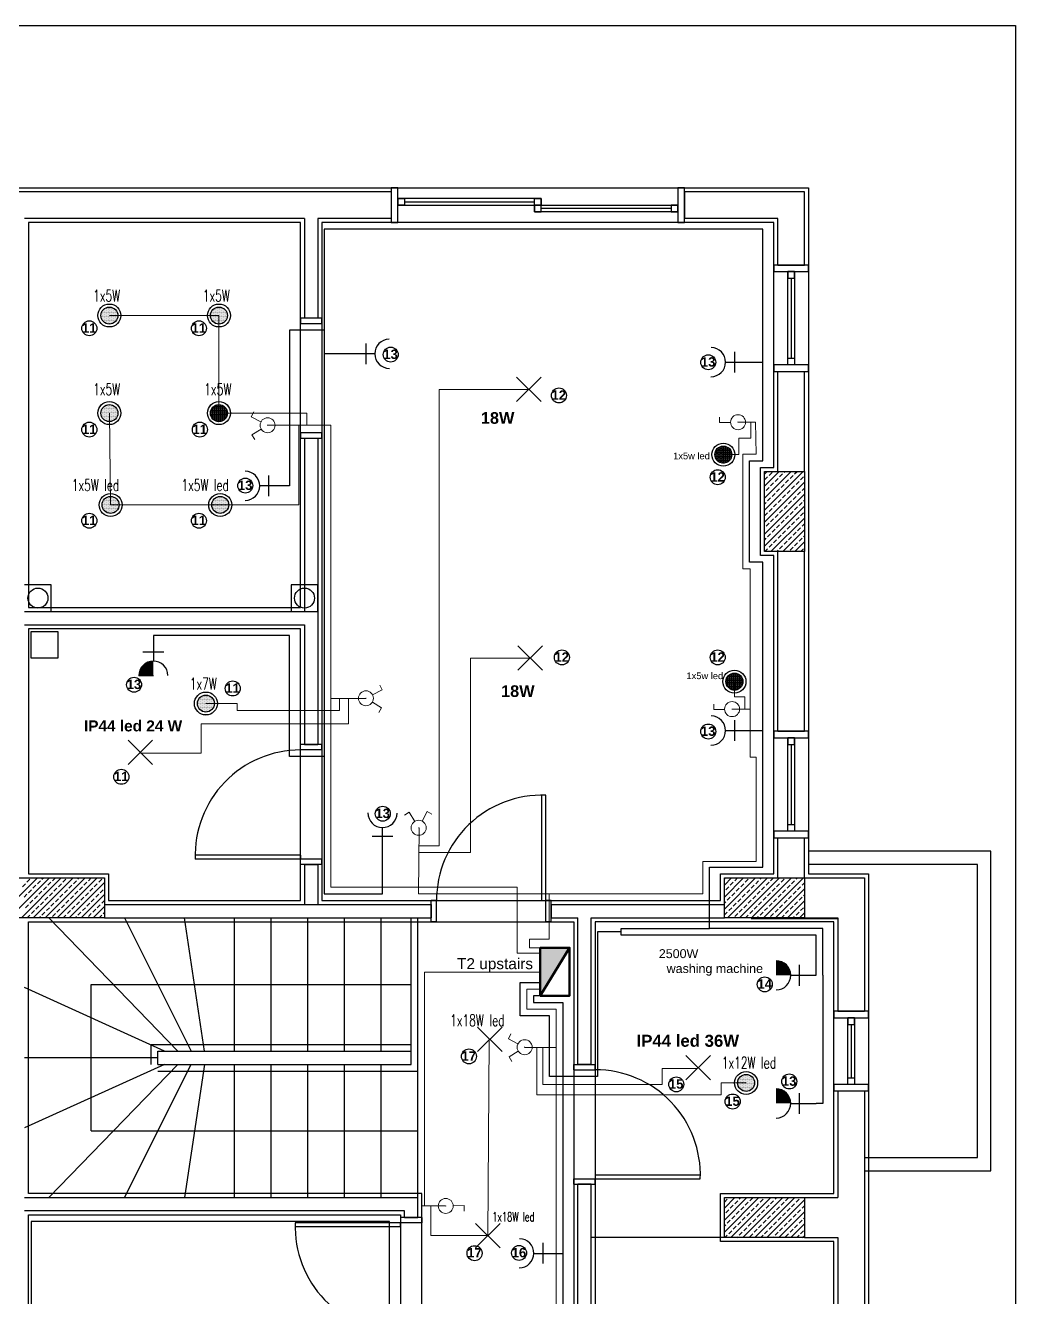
# Model space of a CAD drawing. Header units: millimetres. Extents: x 8112 to 17957, y 1641 to 8364.
# Drawn here: x 10613 to 11355, y 3686 to 4641 of the extents above; entities that cross this region are included whole.
import ezdxf

# ---------------------------------------------------------------- set-up
doc = ezdxf.new("R2010")
doc.units = ezdxf.units.MM
for name, color, linetype in [('AK-E-ARMATUR', 151, 'Continuous'), ('Bölme', 7, 'Continuous'), ('EL1', 2, 'Continuous'), ('MİMARİ', 251, 'Continuous')]:
    doc.layers.add(name, color=color, linetype=linetype)
for name, color, linetype, lineweight in [('besleme', 40, 'Continuous', 50), ('priz', 4, 'Continuous', 25), ('ışık', 90, 'Continuous', 20)]:
    doc.layers.add(name, color=color, linetype=linetype, lineweight=lineweight)
doc.styles.add('okbas2', font='simplxtw.shx')
doc.styles.get("Standard").update_dxf_attribs({"font": 'arial.ttf'})

# ---------------------------------------------------------------- blocks, each defined once
blk = doc.blocks.new('P6020')
at = {"layer": 'MİMARİ'}
for p, q in [((0, 0), (0, 20)), ((60, 0), (60, 20))]:
    blk.add_line(p, q, dxfattribs=at)
at = {"layer": 'MİMARİ', "ltscale": 0.1}
blk.add_line((50, 10), (10, 10), dxfattribs=at)
for points in [[(0, 23), (5, 23), (5, -3), (0, -3)], [(55, 23), (60, 23), (60, -3), (55, -3)], [(10, 7.5), (10, 12.5), (5, 12.5), (5, 7.5)], [(50, 7.5), (50, 12.5), (55, 12.5), (55, 7.5)]]:
    blk.add_lwpolyline(points, close=True, dxfattribs=at)
blk.add_lwpolyline([(5, 7.5), (55, 7.5), (55, 12.5), (5, 12.5)], dxfattribs=at)
blk = doc.blocks.new('15W_DWNL_ISLAK HACİM ARM_SA')
h = blk.add_hatch()
h.set_pattern_fill('DOTS', scale=5)
h.set_pattern_definition([(0, (-1075947.989, -4485209.665), (3.96875, 7.9375), [0, -7.9375])])
h.paths.add_polyline_path([(85, 0, 1), (-85, 0, 1)])
blk.add_circle((0, 0), 115)
at = {"color": 7}
blk.add_circle((0, 0), 85, dxfattribs=at)

msp = doc.modelspace()

# ---------------------------------------------------------------- hatches: boundary and pattern name
at = {"layer": 'besleme'}
msp.add_hatch(color=256, dxfattribs=at).paths.add_polyline_path([(11020.82, 3948.35), (10998.82, 3948.35), (10998.82, 3912.35)])
at = {"layer": 'priz'}
h = msp.add_hatch(color=256, dxfattribs=at)
h.dxf.hatch_style = 1
h.paths.add_polyline_path([(10708.6, 4163.53), (10708.6, 4152.57), (10697.64, 4152.57, -0.414214)])
h = msp.add_hatch(color=256, dxfattribs=at)
h.dxf.hatch_style = 1
h.paths.add_polyline_path([(11186.71, 3927.65), (11175.75, 3927.65), (11175.75, 3938.6, -0.414214)])
h = msp.add_hatch(color=256, dxfattribs=at)
h.dxf.hatch_style = 1
h.paths.add_polyline_path([(11186.71, 3831.49), (11175.75, 3831.49), (11175.75, 3842.44, -0.414214)])

# ---------------------------------------------------------------- linework, layer by layer
for p, q in [((9785.09, 4640.64), (11187.26, 4640.64)), ((11187.26, 4640.64), (11355.42, 4640.64)), ((11355.42, 4640.64), (11355.42, 2869.47))]:
    msp.add_line(p, q)
at = {"layer": 'AK-E-ARMATUR'}
for centre in [(10675.56, 4422.91), (10675.56, 4422.91), (10675.56, 4422.91), (10757.79, 4422.91), (10757.79, 4422.91), (10757.79, 4422.91), (10675.56, 4349.64), (10757.79, 4349.64), (11136.19, 4318.47), (10676.5, 4280.72), (10676.5, 4280.72), (10676.5, 4280.72), (10758.73, 4280.72), (10758.73, 4280.72), (10758.73, 4280.72), (11144.51, 4148.12), (10747.97, 4131.67), (10747.97, 4131.67), (10747.97, 4131.67), (11153.3, 3846.88), (11153.3, 3846.88), (11153.3, 3846.88)]:
    msp.add_circle(centre, 8.62, dxfattribs=at)
at = {"layer": 'AK-E-ARMATUR', "color": 7}
for centre in [(10675.56, 4422.91), (10675.56, 4422.91), (10675.56, 4422.91), (10757.79, 4422.91), (10757.79, 4422.91), (10757.79, 4422.91), (10676.5, 4280.72), (10676.5, 4280.72), (10676.5, 4280.72), (10758.73, 4280.72), (10758.73, 4280.72), (10758.73, 4280.72), (10747.97, 4131.67), (10747.97, 4131.67), (10747.97, 4131.67), (11153.3, 3846.88), (11153.3, 3846.88), (11153.3, 3846.88)]:
    msp.add_circle(centre, 6.38, dxfattribs=at)
at = {"layer": 'besleme'}
msp.add_line((11020.82, 3948.35), (10998.82, 3912.35), dxfattribs=at)
msp.add_lwpolyline([(10998.82, 3912.35), (10998.82, 3948.35), (11020.82, 3948.35), (11020.82, 3912.35)], close=True, dxfattribs=at)
at = {"layer": 'Bölme', "color": 11, "true_color": 0xf27172}
for centre in [(10660.53, 4413.3), (10742.76, 4413.3), (10886.63, 4393.57), (11124.91, 4387.82), (11012.86, 4362.92), (10660.53, 4337.27), (10743.45, 4337.27), (11131.97, 4301.51), (10777.54, 4295.22), (10660.53, 4268.89), (10742.76, 4268.89), (11015.06, 4166.29), (11131.97, 4166.29), (10694.11, 4145.78), (10768.11, 4142.96), (11124.91, 4110.64), (10684.56, 4076.64), (10880.69, 4048.97), (11167.29, 3920.87), (10945.36, 3866.81), (11100.89, 3845.81), (11185.67, 3847.98), (11143.18, 3832.91), (10949.56, 3719.09), (10982.94, 3719.24)]:
    msp.add_circle(centre, 5.63, dxfattribs=at)
at = {"layer": 'MİMARİ'}
for p, q in [((10596.99, 4518.82), (11199.99, 4518.82)), ((11199.99, 4518.82), (11199.99, 4003.82)), ((10886.99, 4515.82), (10596.99, 4515.82)), ((10886.99, 4515.82), (10886.99, 4495.82)), ((11196.99, 4515.82), (11106.99, 4515.82)), ((11106.99, 4515.82), (11106.99, 4495.82)), ((11196.99, 4460.82), (11196.99, 4515.82)), ((10821.99, 4495.82), (10611.99, 4495.82)), ((10818.99, 4492.82), (10614.99, 4492.82)), ((10614.99, 4492.82), (10614.99, 4203.82)), ((10818.99, 4203.82), (10818.99, 4492.82)), ((10821.99, 4495.82), (10821.99, 4420.82)), ((10831.99, 4495.82), (10831.99, 4420.82)), ((10886.99, 4495.82), (10831.99, 4495.82)), ((11173.99, 4492.82), (10834.99, 4492.82)), ((10834.99, 4492.82), (10834.99, 3983.82)), ((11176.99, 4495.82), (11106.99, 4495.82)), ((11173.99, 4308.82), (11173.99, 4492.82)), ((11176.99, 4460.82), (11176.99, 4495.82)), ((11176.99, 4460.82), (11196.99, 4460.82)), ((10831.99, 4420.82), (10821.99, 4420.82)), ((11176.99, 4305.82), (11176.99, 4380.82)), ((11176.99, 4380.82), (11196.99, 4380.82)), ((11196.99, 4305.82), (11196.99, 4380.82)), ((10821.99, 4330.82), (10821.99, 4200.82)), ((10821.99, 4330.82), (10831.99, 4330.82)), ((10831.99, 4330.82), (10831.99, 4100.82)), ((11163.99, 4242.82), (11163.99, 4308.82)), ((11163.99, 4308.82), (11173.99, 4308.82)), ((11166.99, 4245.82), (11166.99, 4305.82)), ((11166.99, 4305.82), (11196.99, 4305.82)), ((11196.99, 4305.82), (11196.99, 4245.82)), ((11173.99, 4242.82), (11163.99, 4242.82)), ((11196.99, 4245.82), (11166.99, 4245.82)), ((11173.99, 4003.82), (11173.99, 4242.82)), ((11176.99, 4110.82), (11176.99, 4245.82)), ((11196.99, 4110.82), (11196.99, 4245.82)), ((10631.99, 4220.82), (10611.99, 4220.82)), ((10631.99, 4200.82), (10631.99, 4220.82)), ((10831.99, 4220.82), (10811.99, 4220.82)), ((10811.99, 4220.82), (10811.99, 4200.82)), ((10831.99, 4200.82), (10831.99, 4220.82)), ((10614.99, 4203.82), (10818.99, 4203.82)), ((10611.99, 4200.82), (10821.99, 4200.82)), ((10611.99, 4200.82), (10631.99, 4200.82)), ((10811.99, 4200.82), (10831.99, 4200.82)), ((10611.99, 4190.82), (10821.99, 4190.82)), ((10818.99, 4187.82), (10614.99, 4187.82)), ((10614.99, 4187.82), (10614.99, 4003.82)), ((10616.99, 4165.82), (10616.99, 4185.82)), ((10616.99, 4185.82), (10636.99, 4185.82)), ((10636.99, 4185.82), (10636.99, 4165.82)), ((10792.01, 4187.82), (10738.86, 4187.82)), ((10818.99, 3983.82), (10818.99, 4187.82)), ((10821.99, 4190.82), (10821.99, 4100.82)), ((10636.99, 4165.82), (10616.99, 4165.82)), ((11176.99, 4110.82), (11196.99, 4110.82)), ((10834.99, 4100.82), (10818.99, 4100.82)), ((10818.99, 4096.82), (10818.99, 4100.82)), ((10834.99, 4096.82), (10818.99, 4096.82)), ((10821.99, 4100.82), (10831.99, 4100.82)), ((10834.99, 4096.82), (10834.99, 4100.82)), ((10999.99, 3983.82), (10999.99, 4062.82)), ((11002.99, 3983.82), (11002.99, 4062.76)), ((11176.99, 4000.82), (11176.99, 4030.82)), ((11176.99, 4030.82), (11196.99, 4030.82)), ((11196.99, 4000.82), (11196.99, 4030.82)), ((11336.99, 4020.82), (11199.99, 4020.82)), ((11336.99, 3780.82), (11336.99, 4020.82)), ((10818.99, 4017.82), (10739.99, 4017.82)), ((10818.99, 4014.82), (10740.05, 4014.82)), ((10818.99, 4017.82), (10818.99, 4014.82)), ((10834.99, 4014.82), (10818.99, 4014.82)), ((10818.99, 4010.82), (10818.99, 4014.82)), ((10834.99, 4010.82), (10818.99, 4010.82)), ((10821.99, 4010.82), (10821.99, 3980.82)), ((10821.99, 4010.82), (10831.99, 4010.82)), ((10831.99, 4010.82), (10831.99, 3980.82)), ((10834.99, 4010.82), (10834.99, 4014.82)), ((11326.99, 4010.82), (11199.99, 4010.82)), ((11326.99, 3790.82), (11326.99, 4010.82)), ((10614.99, 4003.82), (10674.99, 4003.82)), ((10674.99, 4003.82), (10674.99, 3983.82)), ((11133.99, 3983.82), (11133.99, 4003.82)), ((11133.99, 4003.82), (11173.99, 4003.82)), ((11199.99, 4003.82), (11244.99, 4003.82)), ((11244.99, 4003.82), (11244.99, 3617.82)), ((10521.99, 4000.82), (10671.99, 4000.82)), ((10671.99, 4000.82), (10671.99, 3970.82)), ((11136.99, 3970.82), (11136.99, 4000.82)), ((11136.99, 4000.82), (11196.99, 4000.82)), ((11196.99, 4000.82), (11196.99, 3970.82)), ((11196.99, 4000.82), (11241.99, 4000.82)), ((11241.99, 4000.82), (11241.99, 3900.82)), ((10674.99, 3983.82), (10818.99, 3983.82)), ((10834.99, 3983.82), (11133.99, 3983.82)), ((10916.99, 3967.82), (10916.99, 3983.82)), ((10920.99, 3983.82), (10916.99, 3983.82)), ((10920.99, 3967.82), (10920.99, 3983.82)), ((10999.99, 3983.82), (11002.99, 3983.82)), ((11002.99, 3967.82), (11002.99, 3983.82)), ((11006.99, 3983.82), (11002.99, 3983.82)), ((11006.99, 3967.82), (11006.99, 3983.82)), ((10671.99, 3980.82), (10916.99, 3980.82)), ((10916.99, 3980.82), (10916.99, 3970.82)), ((11006.99, 3980.82), (11136.99, 3980.82)), ((11006.99, 3980.82), (11006.99, 3970.82)), ((10671.99, 3970.82), (10521.99, 3970.82)), ((10614.99, 3763.82), (10614.99, 3967.82)), ((10614.99, 3967.82), (11023.99, 3967.82)), ((10726.99, 3870.82), (10630.15, 3970.82)), ((10671.99, 3970.82), (10916.99, 3970.82)), ((10686.99, 3970.82), (10736.99, 3870.82)), ((10746.99, 3870.82), (10731.99, 3970.82)), ((10769.49, 3870.82), (10769.49, 3970.82)), ((10796.99, 3870.82), (10796.99, 3970.82)), ((10824.49, 3870.82), (10824.49, 3970.82)), ((10851.99, 3870.82), (10851.99, 3970.82)), ((10879.49, 3870.82), (10879.49, 3970.82)), ((10901.99, 3860.82), (10901.99, 3970.82)), ((10906.99, 3855.82), (10906.99, 3970.82)), ((10920.99, 3967.82), (10916.99, 3967.82)), ((11006.99, 3967.82), (11002.99, 3967.82)), ((11006.99, 3970.82), (11026.99, 3970.82)), ((11023.99, 3967.82), (11023.99, 3643.82)), ((11026.99, 3860.82), (11026.99, 3970.82)), ((11036.99, 3860.82), (11036.99, 3970.82)), ((11036.99, 3970.82), (11136.99, 3970.82)), ((11218.99, 3967.82), (11039.99, 3967.82)), ((11039.99, 3967.82), (11039.99, 3643.82)), ((11196.99, 3970.82), (11136.99, 3970.82)), ((11156.99, 3970.21), (11221.99, 3970.21)), ((11196.99, 3970.82), (11221.99, 3970.82)), ((11218.99, 3763.82), (11218.99, 3967.82)), ((11221.99, 3970.82), (11221.99, 3900.82)), ((11221.99, 3970.21), (11221.99, 3905.21)), ((10716.99, 3870.82), (10611.99, 3918.54)), ((10661.99, 3920.82), (10901.99, 3920.82)), ((10661.99, 3810.82), (10661.99, 3920.82)), ((10706.99, 3875.82), (10901.99, 3875.82)), ((10706.99, 3860.82), (10706.99, 3875.82)), ((10711.99, 3870.82), (10901.99, 3870.82)), ((10711.99, 3860.82), (10711.99, 3870.82)), ((10711.99, 3865.82), (10611.99, 3865.82)), ((10716.99, 3860.82), (10611.99, 3813.09)), ((10726.99, 3860.82), (10630.15, 3760.82)), ((10686.99, 3760.82), (10736.99, 3860.82)), ((10711.99, 3860.82), (10901.99, 3860.82)), ((10746.99, 3860.82), (10731.99, 3760.82)), ((10769.49, 3760.82), (10769.49, 3860.82)), ((10796.99, 3760.82), (10796.99, 3860.82)), ((10824.49, 3760.82), (10824.49, 3860.82)), ((10851.99, 3760.82), (10851.99, 3860.82)), ((10879.49, 3760.82), (10879.49, 3860.82)), ((11023.99, 3860.82), (11039.99, 3860.82)), ((11023.99, 3856.82), (11023.99, 3860.82)), ((11036.99, 3860.82), (11026.99, 3860.82)), ((11039.99, 3856.82), (11039.99, 3860.82)), ((10711.99, 3855.82), (10906.99, 3855.82)), ((10906.99, 3760.82), (10906.99, 3855.82)), ((11023.99, 3856.82), (11039.99, 3856.82)), ((11221.99, 3840.82), (11221.99, 3760.82)), ((11241.99, 3840.82), (11241.99, 3620.82)), ((10661.99, 3810.82), (10906.99, 3810.82)), ((11241.99, 3790.82), (11326.99, 3790.82)), ((11023.99, 3774.82), (11039.99, 3774.82)), ((11023.99, 3770.82), (11023.99, 3774.82)), ((11039.99, 3777.82), (11039.99, 3774.82)), ((11039.99, 3777.82), (11118.99, 3777.82)), ((11039.99, 3770.82), (11039.99, 3774.82)), ((11039.99, 3774.82), (11118.93, 3774.82)), ((11241.99, 3780.82), (11336.99, 3780.82)), ((10909.99, 3763.82), (10614.99, 3763.82)), ((10909.99, 3643.82), (10909.99, 3763.82)), ((11023.99, 3770.82), (11039.99, 3770.82)), ((11036.99, 3770.82), (11026.99, 3770.82)), ((11026.99, 3640.82), (11026.99, 3770.82)), ((11036.99, 3640.82), (11036.99, 3770.82)), ((11133.99, 3727.82), (11133.99, 3763.82)), ((11133.99, 3763.82), (11218.99, 3763.82)), ((10611.99, 3760.82), (10906.99, 3760.82)), ((10906.99, 3745.82), (10906.99, 3760.82)), ((11136.99, 3730.82), (11136.99, 3760.82)), ((11136.99, 3760.82), (11196.99, 3760.82)), ((11196.99, 3760.82), (11196.99, 3730.82)), ((11196.99, 3760.82), (11221.99, 3760.82)), ((10896.99, 3750.82), (10611.99, 3750.82)), ((10614.99, 3747.82), (10893.99, 3747.82)), ((10614.99, 3328.82), (10614.99, 3747.82)), ((10893.99, 3747.82), (10893.99, 3328.82)), ((10909.99, 3745.82), (10893.99, 3745.82)), ((10893.99, 3745.82), (10893.99, 3741.82)), ((10896.99, 3745.82), (10896.99, 3750.82)), ((10896.99, 3745.82), (10906.99, 3745.82)), ((10909.99, 3745.82), (10909.99, 3741.82)), ((10893.99, 3738.82), (10814.99, 3738.82)), ((10893.99, 3741.82), (10815.05, 3741.82)), ((10893.99, 3738.82), (10893.99, 3741.82)), ((10909.99, 3741.82), (10893.99, 3741.82)), ((11136.99, 3730.82), (11036.99, 3730.82)), ((11218.99, 3727.82), (11133.99, 3727.82)), ((11196.99, 3730.82), (11136.99, 3730.82)), ((11196.99, 3730.82), (11221.99, 3730.82)), ((11218.99, 3643.82), (11218.99, 3727.82)), ((11221.99, 3730.82), (11221.99, 3640.82))]:
    msp.add_line(p, q, dxfattribs=at)
at = {"layer": 'MİMARİ', "ltscale": 0.1}
for p, q in [((10891.99, 4518.82), (10886.99, 4518.82)), ((10886.99, 4518.82), (10886.99, 4492.82)), ((10891.99, 4492.82), (10891.99, 4518.82)), ((11106.99, 4518.82), (11101.99, 4518.82)), ((11101.99, 4518.82), (11101.99, 4492.82)), ((11106.99, 4492.82), (11106.99, 4518.82)), ((10891.99, 4510.82), (10891.99, 4505.82)), ((10999.49, 4510.82), (10891.99, 4510.82)), ((10891.99, 4505.82), (10891.99, 4510.82)), ((10891.99, 4510.82), (10896.99, 4510.82)), ((10896.99, 4510.82), (10896.99, 4505.82)), ((10896.99, 4508.32), (10994.49, 4508.32)), ((10994.49, 4505.82), (10994.49, 4510.82)), ((10994.49, 4510.82), (10999.49, 4510.82)), ((10999.49, 4505.82), (10999.49, 4510.82)), ((10999.49, 4510.82), (10999.49, 4505.82)), ((10891.99, 4505.82), (10999.49, 4505.82)), ((10896.99, 4505.82), (10891.99, 4505.82)), ((10999.49, 4505.82), (10994.49, 4505.82)), ((10994.49, 4500.82), (10994.49, 4505.82)), ((10994.49, 4505.82), (11101.99, 4505.82)), ((10994.49, 4505.82), (10994.49, 4500.82)), ((10999.49, 4505.82), (10994.49, 4505.82)), ((11101.99, 4500.82), (10994.49, 4500.82)), ((10994.49, 4500.82), (10999.49, 4500.82)), ((10999.49, 4500.82), (10999.49, 4505.82)), ((11096.99, 4503.32), (10999.49, 4503.32)), ((11096.99, 4505.82), (11096.99, 4500.82)), ((11101.99, 4505.82), (11096.99, 4505.82)), ((11096.99, 4500.82), (11101.99, 4500.82)), ((11101.99, 4505.82), (11101.99, 4500.82)), ((11101.99, 4500.82), (11101.99, 4505.82)), ((10886.99, 4492.82), (10891.99, 4492.82)), ((11101.99, 4492.82), (11106.99, 4492.82)), ((11199.99, 4460.82), (11173.99, 4460.82)), ((11173.99, 4460.82), (11173.99, 4455.82)), ((11199.99, 4455.82), (11199.99, 4460.82)), ((11173.99, 4455.82), (11199.99, 4455.82)), ((11184.49, 4385.82), (11184.49, 4455.82)), ((11184.49, 4455.82), (11189.49, 4455.82)), ((11189.49, 4455.82), (11184.49, 4455.82)), ((11184.49, 4455.82), (11184.49, 4450.82)), ((11184.49, 4450.82), (11189.49, 4450.82)), ((11186.99, 4450.82), (11186.99, 4390.82)), ((11189.49, 4455.82), (11189.49, 4385.82)), ((11189.49, 4450.82), (11189.49, 4455.82)), ((11199.99, 4385.82), (11173.99, 4385.82)), ((11173.99, 4385.82), (11173.99, 4380.82)), ((11184.49, 4390.82), (11189.49, 4390.82)), ((11184.49, 4385.82), (11184.49, 4390.82)), ((11189.49, 4385.82), (11184.49, 4385.82)), ((11189.49, 4390.82), (11189.49, 4385.82)), ((11199.99, 4380.82), (11199.99, 4385.82)), ((11173.99, 4380.82), (11199.99, 4380.82)), ((11199.99, 4110.82), (11173.99, 4110.82)), ((11173.99, 4110.82), (11173.99, 4105.82)), ((11199.99, 4105.82), (11199.99, 4110.82)), ((11173.99, 4105.82), (11199.99, 4105.82)), ((11184.49, 4035.82), (11184.49, 4105.82)), ((11184.49, 4105.82), (11189.49, 4105.82)), ((11189.49, 4105.82), (11184.49, 4105.82)), ((11184.49, 4105.82), (11184.49, 4100.82)), ((11184.49, 4100.82), (11189.49, 4100.82)), ((11186.99, 4100.82), (11186.99, 4040.82)), ((11189.49, 4105.82), (11189.49, 4035.82)), ((11189.49, 4100.82), (11189.49, 4105.82)), ((11184.49, 4040.82), (11189.49, 4040.82)), ((11184.49, 4035.82), (11184.49, 4040.82)), ((11189.49, 4040.82), (11189.49, 4035.82)), ((11199.99, 4035.82), (11173.99, 4035.82)), ((11173.99, 4035.82), (11173.99, 4030.82)), ((11173.99, 4030.82), (11199.99, 4030.82)), ((11189.49, 4035.82), (11184.49, 4035.82)), ((11199.99, 4030.82), (11199.99, 4035.82))]:
    msp.add_line(p, q, dxfattribs=at)
at = {"layer": 'MİMARİ', "lineweight": 30}
for p, q in [((10834.99, 4420.82), (10818.99, 4420.82)), ((10818.99, 4420.82), (10818.99, 4416.82)), ((10818.99, 4416.82), (10834.99, 4416.82)), ((10834.99, 4416.82), (10834.99, 4420.82)), ((10834.99, 4334.82), (10818.99, 4334.82)), ((10818.99, 4334.82), (10818.99, 4330.82)), ((10818.99, 4330.82), (10834.99, 4330.82)), ((10834.99, 4330.82), (10834.99, 4334.82))]:
    msp.add_line(p, q, dxfattribs=at)
at = {"layer": 'MİMARİ', "linetype": 'Continuous'}
for p, q in [((11166.99, 4303.77), (11169.03, 4305.82)), ((11166.99, 4294.79), (11178.01, 4305.82)), ((11166.99, 4285.81), (11186.99, 4305.82)), ((11166.99, 4276.83), (11195.97, 4305.82)), ((11166.99, 4267.85), (11196.99, 4297.85)), ((11167.18, 4299.47), (11169.43, 4301.72)), ((11170.55, 4302.84), (11172.79, 4305.09)), ((11171.67, 4294.98), (11173.92, 4297.23)), ((11175.04, 4298.35), (11177.28, 4300.6)), ((11178.41, 4301.72), (11180.65, 4303.96)), ((11181.77, 4305.09), (11182.5, 4305.82)), ((11182.9, 4297.23), (11185.14, 4299.47)), ((11186.26, 4300.6), (11188.51, 4302.84)), ((11189.63, 4303.96), (11191.48, 4305.82)), ((11190.75, 4296.11), (11193, 4298.35)), ((11194.12, 4299.47), (11196.37, 4301.72)), ((11166.99, 4290.3), (11167.18, 4290.49)), ((11166.99, 4258.87), (11196.99, 4288.87)), ((11168.3, 4291.62), (11170.55, 4293.86)), ((11172.79, 4287.13), (11175.04, 4289.37)), ((11176.16, 4290.49), (11178.41, 4292.74)), ((11179.53, 4293.86), (11181.77, 4296.11)), ((11180.65, 4286), (11182.9, 4288.25)), ((11184.02, 4289.37), (11186.26, 4291.62)), ((11187.39, 4292.74), (11189.63, 4294.98)), ((11191.88, 4288.25), (11194.12, 4290.49)), ((11195.25, 4291.62), (11196.99, 4293.36)), ((11166.99, 4281.32), (11168.3, 4282.64)), ((11166.99, 4249.89), (11196.99, 4279.89)), ((11169.43, 4283.76), (11171.67, 4286)), ((11170.55, 4275.9), (11172.79, 4278.15)), ((11173.92, 4279.27), (11176.16, 4281.51)), ((11177.28, 4282.64), (11179.53, 4284.88)), ((11181.77, 4278.15), (11184.02, 4280.39)), ((11185.14, 4281.51), (11187.39, 4283.76)), ((11188.51, 4284.88), (11190.75, 4287.13)), ((11189.63, 4277.02), (11191.88, 4279.27)), ((11193, 4280.39), (11195.25, 4282.64)), ((11196.37, 4283.76), (11196.99, 4284.38)), ((11167.18, 4272.53), (11169.43, 4274.78)), ((11171.67, 4268.04), (11173.92, 4270.29)), ((11171.89, 4245.82), (11196.99, 4270.91)), ((11175.04, 4271.41), (11177.28, 4273.66)), ((11178.41, 4274.78), (11180.65, 4277.02)), ((11179.53, 4266.92), (11181.77, 4269.17)), ((11182.9, 4270.29), (11185.14, 4272.53)), ((11186.26, 4273.66), (11188.51, 4275.9)), ((11190.75, 4269.17), (11193, 4271.41)), ((11194.12, 4272.53), (11196.37, 4274.78)), ((11166.99, 4263.36), (11167.18, 4263.55)), ((11168.3, 4264.68), (11170.55, 4266.92)), ((11169.43, 4256.82), (11171.67, 4259.06)), ((11172.79, 4260.19), (11175.04, 4262.43)), ((11176.16, 4263.55), (11178.41, 4265.8)), ((11180.65, 4259.06), (11182.9, 4261.31)), ((11180.87, 4245.82), (11196.99, 4261.93)), ((11184.02, 4262.43), (11186.26, 4264.68)), ((11187.39, 4265.8), (11189.63, 4268.04)), ((11188.51, 4257.94), (11190.75, 4260.19)), ((11191.88, 4261.31), (11194.12, 4263.55)), ((11195.25, 4264.68), (11196.99, 4266.42)), ((11166.99, 4254.38), (11168.3, 4255.7)), ((11170.55, 4248.96), (11172.79, 4251.21)), ((11173.92, 4252.33), (11176.16, 4254.57)), ((11177.28, 4255.7), (11179.53, 4257.94)), ((11178.41, 4247.84), (11180.65, 4250.08)), ((11181.77, 4251.21), (11184.02, 4253.45)), ((11185.14, 4254.57), (11187.39, 4256.82)), ((11189.63, 4250.08), (11191.88, 4252.33)), ((11189.86, 4245.82), (11196.99, 4252.95)), ((11193, 4253.45), (11195.25, 4255.7)), ((11196.37, 4256.82), (11196.99, 4257.44)), ((11167.4, 4245.82), (11169.43, 4247.84)), ((11176.38, 4245.82), (11177.28, 4246.72)), ((11186.26, 4246.72), (11188.51, 4248.96)), ((11194.35, 4245.82), (11196.37, 4247.84)), ((10591.57, 3970.82), (10621.57, 4000.82)), ((10600.55, 3970.82), (10630.55, 4000.82)), ((10609.53, 3970.82), (10639.53, 4000.82)), ((10610.41, 3994.15), (10612.65, 3996.39)), ((10613.77, 3997.51), (10616.02, 3999.76)), ((10614.9, 3989.66), (10617.14, 3991.9)), ((10618.26, 3993.02), (10620.51, 3995.27)), ((10618.51, 3970.82), (10648.51, 4000.82)), ((10621.63, 3996.39), (10623.88, 3998.64)), ((10625, 3999.76), (10626.06, 4000.82)), ((10626.12, 3991.9), (10628.37, 3994.15)), ((10627.49, 3970.82), (10657.49, 4000.82)), ((10629.49, 3995.27), (10631.73, 3997.51)), ((10632.86, 3998.64), (10635.04, 4000.82)), ((10633.98, 3990.78), (10636.22, 3993.02)), ((10636.47, 3970.82), (10666.47, 4000.82)), ((10637.35, 3994.15), (10639.59, 3996.39)), ((10640.71, 3997.51), (10642.96, 3999.76)), ((10641.84, 3989.66), (10644.08, 3991.9)), ((10645.2, 3993.02), (10647.45, 3995.27)), ((10645.45, 3970.82), (10671.99, 3997.36)), ((10648.57, 3996.39), (10650.82, 3998.64)), ((10651.94, 3999.76), (10653, 4000.82)), ((10653.06, 3991.9), (10655.31, 3994.15)), ((10656.43, 3995.27), (10658.67, 3997.51)), ((10659.8, 3998.64), (10661.98, 4000.82)), ((10660.92, 3990.78), (10663.16, 3993.02)), ((10664.29, 3994.15), (10666.53, 3996.39)), ((10667.66, 3997.51), (10669.9, 3999.76)), ((10668.78, 3989.66), (10671.02, 3991.9)), ((11136.99, 3995.38), (11142.42, 4000.82)), ((11136.99, 3986.4), (11151.4, 4000.82)), ((11136.99, 3977.42), (11160.38, 4000.82)), ((11136.99, 3999.87), (11137.93, 4000.82)), ((11138, 3991.9), (11140.24, 3994.15)), ((11139.36, 3970.82), (11169.36, 4000.82)), ((11141.36, 3995.27), (11143.61, 3997.51)), ((11144.73, 3998.64), (11146.91, 4000.82)), ((11145.85, 3990.78), (11148.1, 3993.02)), ((11148.34, 3970.82), (11178.34, 4000.82)), ((11149.22, 3994.15), (11151.47, 3996.39)), ((11152.59, 3997.51), (11154.83, 3999.76)), ((11153.71, 3989.66), (11155.96, 3991.9)), ((11157.08, 3993.02), (11159.32, 3995.27)), ((11157.32, 3970.82), (11187.32, 4000.82)), ((11160.45, 3996.39), (11162.69, 3998.64)), ((11163.81, 3999.76), (11164.87, 4000.82)), ((11164.94, 3991.9), (11167.18, 3994.15)), ((11166.3, 3970.82), (11196.3, 4000.82)), ((11168.3, 3995.27), (11170.55, 3997.51)), ((11171.67, 3998.64), (11173.85, 4000.82)), ((11172.79, 3990.78), (11175.04, 3993.02)), ((11175.28, 3970.82), (11196.99, 3992.52)), ((11176.16, 3994.15), (11178.41, 3996.39)), ((11179.53, 3997.51), (11181.77, 3999.76)), ((11180.65, 3989.66), (11182.9, 3991.9)), ((11184.02, 3993.02), (11186.26, 3995.27)), ((11187.39, 3996.39), (11189.63, 3998.64)), ((11190.75, 3999.76), (11191.81, 4000.82)), ((11191.88, 3991.9), (11194.12, 3994.15)), ((11195.25, 3995.27), (11196.99, 3997.01)), ((10611.53, 3986.29), (10613.77, 3988.53)), ((10616.02, 3981.8), (10618.26, 3984.04)), ((10619.39, 3985.17), (10621.63, 3987.41)), ((10622.75, 3988.53), (10625, 3990.78)), ((10623.88, 3980.68), (10626.12, 3982.92)), ((10627.24, 3984.04), (10629.49, 3986.29)), ((10630.61, 3987.41), (10632.86, 3989.66)), ((10631.73, 3979.55), (10633.98, 3981.8)), ((10635.1, 3982.92), (10637.35, 3985.17)), ((10638.47, 3986.29), (10640.71, 3988.53)), ((10642.96, 3981.8), (10645.2, 3984.04)), ((10646.33, 3985.17), (10648.57, 3987.41)), ((10649.69, 3988.53), (10651.94, 3990.78)), ((10650.82, 3980.68), (10653.06, 3982.92)), ((10654.18, 3984.04), (10656.43, 3986.29)), ((10654.43, 3970.82), (10671.99, 3988.38)), ((10657.55, 3987.41), (10659.8, 3989.66)), ((10658.67, 3979.55), (10660.92, 3981.8)), ((10662.04, 3982.92), (10664.29, 3985.17)), ((10665.41, 3986.29), (10667.66, 3988.53)), ((10669.9, 3981.8), (10671.99, 3983.89)), ((11136.99, 3981.91), (11138, 3982.92)), ((11139.12, 3984.04), (11141.36, 3986.29)), ((11142.49, 3987.41), (11144.73, 3989.66)), ((11143.61, 3979.55), (11145.85, 3981.8)), ((11146.98, 3982.92), (11149.22, 3985.17)), ((11150.34, 3986.29), (11152.59, 3988.53)), ((11154.83, 3981.8), (11157.08, 3984.04)), ((11158.2, 3985.17), (11160.45, 3987.41)), ((11161.57, 3988.53), (11163.81, 3990.78)), ((11162.69, 3980.68), (11164.94, 3982.92)), ((11166.06, 3984.04), (11168.3, 3986.29)), ((11169.43, 3987.41), (11171.67, 3989.66)), ((11170.55, 3979.55), (11172.79, 3981.8)), ((11173.92, 3982.92), (11176.16, 3985.17)), ((11177.28, 3986.29), (11179.53, 3988.53)), ((11181.77, 3981.8), (11184.02, 3984.04)), ((11184.26, 3970.82), (11196.99, 3983.54)), ((11185.14, 3985.17), (11187.39, 3987.41)), ((11188.51, 3988.53), (11190.75, 3990.78)), ((11189.63, 3980.68), (11191.88, 3982.92)), ((11193, 3984.04), (11195.25, 3986.29)), ((11196.37, 3987.41), (11196.99, 3988.03)), ((10612.65, 3978.43), (10614.9, 3980.68)), ((10614.02, 3970.82), (10616.02, 3972.82)), ((10617.14, 3973.94), (10619.39, 3976.19)), ((10620.51, 3977.31), (10622.75, 3979.55)), ((10625, 3972.82), (10627.24, 3975.06)), ((10628.37, 3976.19), (10630.61, 3978.43)), ((10632.86, 3971.69), (10635.1, 3973.94)), ((10636.22, 3975.06), (10638.47, 3977.31)), ((10639.59, 3978.43), (10641.84, 3980.68)), ((10640.96, 3970.82), (10642.96, 3972.82)), ((10644.08, 3973.94), (10646.33, 3976.19)), ((10647.45, 3977.31), (10649.69, 3979.55)), ((10651.94, 3972.82), (10654.18, 3975.06)), ((10655.31, 3976.19), (10657.55, 3978.43)), ((10659.8, 3971.69), (10662.04, 3973.94)), ((10663.16, 3975.06), (10665.41, 3977.31)), ((10663.41, 3970.82), (10671.99, 3979.4)), ((10666.53, 3978.43), (10668.78, 3980.68)), ((10667.9, 3970.82), (10669.9, 3972.82)), ((10671.02, 3973.94), (10671.99, 3974.91)), ((11136.99, 3972.93), (11139.12, 3975.06)), ((11140.24, 3976.19), (11142.49, 3978.43)), ((11144.73, 3971.69), (11146.98, 3973.94)), ((11148.1, 3975.06), (11150.34, 3977.31)), ((11151.47, 3978.43), (11153.71, 3980.68)), ((11152.83, 3970.82), (11154.83, 3972.82)), ((11155.96, 3973.94), (11158.2, 3976.19)), ((11159.32, 3977.31), (11161.57, 3979.55)), ((11163.81, 3972.82), (11166.06, 3975.06)), ((11167.18, 3976.19), (11169.43, 3978.43)), ((11171.67, 3971.69), (11173.92, 3973.94)), ((11175.04, 3975.06), (11177.28, 3977.31)), ((11178.41, 3978.43), (11180.65, 3980.68)), ((11179.77, 3970.82), (11181.77, 3972.82)), ((11182.9, 3973.94), (11185.14, 3976.19)), ((11186.26, 3977.31), (11188.51, 3979.55)), ((11190.75, 3972.82), (11193, 3975.06)), ((11193.24, 3970.82), (11196.99, 3974.56)), ((11194.12, 3976.19), (11196.37, 3978.43)), ((10623, 3970.82), (10623.88, 3971.69)), ((10649.94, 3970.82), (10650.82, 3971.69)), ((11161.81, 3970.82), (11162.69, 3971.69)), ((11188.75, 3970.82), (11189.63, 3971.69)), ((11136.99, 3752.92), (11144.89, 3760.82)), ((11136.99, 3743.94), (11153.87, 3760.82)), ((11136.99, 3734.96), (11162.85, 3760.82)), ((11136.99, 3757.41), (11139.12, 3759.54)), ((11140.24, 3760.66), (11140.4, 3760.82)), ((11141.36, 3752.8), (11143.61, 3755.05)), ((11141.83, 3730.82), (11171.83, 3760.82)), ((11144.73, 3756.17), (11146.98, 3758.41)), ((11148.1, 3759.54), (11149.38, 3760.82)), ((11149.22, 3751.68), (11151.47, 3753.92)), ((11150.81, 3730.82), (11180.81, 3760.82)), ((11152.59, 3755.05), (11154.83, 3757.29)), ((11155.96, 3758.41), (11158.2, 3760.66)), ((11157.08, 3750.56), (11159.32, 3752.8)), ((11159.79, 3730.82), (11189.79, 3760.82)), ((11160.45, 3753.92), (11162.69, 3756.17)), ((11163.81, 3757.29), (11166.06, 3759.54)), ((11167.18, 3760.66), (11167.34, 3760.82)), ((11168.3, 3752.8), (11170.55, 3755.05)), ((11168.77, 3730.82), (11196.99, 3759.03)), ((11171.67, 3756.17), (11173.92, 3758.41)), ((11175.04, 3759.54), (11176.32, 3760.82)), ((11176.16, 3751.68), (11178.41, 3753.92)), ((11179.53, 3755.05), (11181.77, 3757.29)), ((11182.9, 3758.41), (11185.14, 3760.66)), ((11184.02, 3750.56), (11186.26, 3752.8)), ((11187.39, 3753.92), (11189.63, 3756.17)), ((11190.75, 3757.29), (11193, 3759.54)), ((11194.12, 3760.66), (11194.28, 3760.82)), ((11195.25, 3752.8), (11196.99, 3754.54)), ((11138, 3749.43), (11140.24, 3751.68)), ((11139.12, 3741.58), (11141.36, 3743.82)), ((11142.49, 3744.94), (11144.73, 3747.19)), ((11145.85, 3748.31), (11148.1, 3750.56)), ((11150.34, 3743.82), (11152.59, 3746.07)), ((11153.71, 3747.19), (11155.96, 3749.43)), ((11158.2, 3742.7), (11160.45, 3744.94)), ((11161.57, 3746.07), (11163.81, 3748.31)), ((11164.94, 3749.43), (11167.18, 3751.68)), ((11166.06, 3741.58), (11168.3, 3743.82)), ((11169.43, 3744.94), (11171.67, 3747.19)), ((11172.79, 3748.31), (11175.04, 3750.56)), ((11177.28, 3743.82), (11179.53, 3746.07)), ((11177.75, 3730.82), (11196.99, 3750.05)), ((11180.65, 3747.19), (11182.9, 3749.43)), ((11185.14, 3742.7), (11187.39, 3744.94)), ((11188.51, 3746.07), (11190.75, 3748.31)), ((11191.88, 3749.43), (11194.12, 3751.68)), ((11193, 3741.58), (11195.25, 3743.82)), ((11196.37, 3744.94), (11196.99, 3745.56)), ((11136.99, 3739.45), (11138, 3740.45)), ((11140.24, 3733.72), (11142.49, 3735.96)), ((11143.61, 3737.09), (11145.85, 3739.33)), ((11146.98, 3740.45), (11149.22, 3742.7)), ((11148.1, 3732.6), (11150.34, 3734.84)), ((11151.47, 3735.96), (11153.71, 3738.21)), ((11154.83, 3739.33), (11157.08, 3741.58)), ((11155.96, 3731.47), (11158.2, 3733.72)), ((11159.32, 3734.84), (11161.57, 3737.09)), ((11162.69, 3738.21), (11164.94, 3740.45)), ((11167.18, 3733.72), (11169.43, 3735.96)), ((11170.55, 3737.09), (11172.79, 3739.33)), ((11173.92, 3740.45), (11176.16, 3742.7)), ((11175.04, 3732.6), (11177.28, 3734.84)), ((11178.41, 3735.96), (11180.65, 3738.21)), ((11181.77, 3739.33), (11184.02, 3741.58)), ((11182.9, 3731.47), (11185.14, 3733.72)), ((11186.26, 3734.84), (11188.51, 3737.09)), ((11186.73, 3730.82), (11196.99, 3741.07)), ((11189.63, 3738.21), (11191.88, 3740.45)), ((11194.12, 3733.72), (11196.37, 3735.96)), ((11137.34, 3730.82), (11139.12, 3732.6)), ((11146.32, 3730.82), (11146.98, 3731.47)), ((11164.28, 3730.82), (11166.06, 3732.6)), ((11173.26, 3730.82), (11173.92, 3731.47)), ((11191.22, 3730.82), (11193, 3732.6)), ((11195.71, 3730.82), (11196.99, 3732.09))]:
    msp.add_line(p, q, dxfattribs=at)
at = {"layer": 'MİMARİ'}
for centre in [(10621.99, 4210.82), (10821.99, 4210.82)]:
    msp.add_circle(centre, 7.5, dxfattribs=at)
for centre, start, end in [((10818.99, 4017.82), 90, 182.17631), ((10999.99, 3983.82), 87.82369, 180), ((11039.99, 3777.82), 357.82369, 90), ((10893.99, 3738.82), 177.82369, 270)]:
    msp.add_arc(centre, 79, start, end, dxfattribs=at)
at = {"layer": 'priz'}
for p, q in [((10815.82, 4411.84), (10810.82, 4411.84)), ((10810.82, 4411.84), (10810.82, 4295.06)), ((10836.82, 4411.84), (10815.82, 4411.84)), ((10868.06, 4401.98), (10868.06, 4386.39)), ((10874.68, 4394.11), (10836.82, 4394.11)), ((11144.51, 4395.71), (11144.51, 4380.12)), ((11137.89, 4387.92), (11165.82, 4387.92)), ((10795, 4302.85), (10795, 4287.26)), ((10810.82, 4295.06), (10788.38, 4295.06)), ((10716.39, 4170.15), (10700.8, 4170.15)), ((10708.6, 4152.57), (10697.64, 4152.57)), ((11144.51, 4119.16), (11144.51, 4103.57)), ((11137.89, 4111.29), (11165.82, 4111.29)), ((10836.82, 4091.82), (10836.82, 3988.82)), ((10888.27, 4031.94), (10872.68, 4031.94)), ((10880.48, 3988.82), (10880.4, 4038.56)), ((10836.82, 3988.82), (10880.48, 3988.82)), ((11210.82, 3962.82), (11125.82, 3962.82)), ((11210.82, 3927.65), (11210.82, 3962.82)), ((11193.33, 3919.85), (11193.33, 3935.44)), ((11210.82, 3927.65), (11210.82, 3831.45)), ((10998.82, 3912.35), (10998.82, 3917.35)), ((11193.33, 3823.69), (11193.33, 3839.28)), ((11186.71, 3831.49), (11205.82, 3831.49)), ((11205.82, 3831.45), (11205.82, 3831.49)), ((11210.82, 3831.45), (11205.82, 3831.45)), ((11000.65, 3726.81), (11000.65, 3711.22)), ((10994.02, 3718.93), (11015.82, 3718.93))]:
    msp.add_line(p, q, dxfattribs=at)
for points in [[(11059.65, 3962.82), (11125.82, 3962.82), (11125.82, 3983.82), (11125.82, 4003.82), (11125.82, 4008.82), (11165.82, 4008.82), (11165.82, 4237.82), (11160.82, 4237.82), (11155.82, 4237.82), (11155.82, 4308.82), (11155.82, 4313.82), (11165.82, 4313.82), (11165.82, 4487.82), (10836.82, 4487.82), (10836.82, 4416.84), (10836.82, 4411.84), (10836.82, 4096.82), (10836.82, 4091.82), (10815.82, 4091.82), (10810.82, 4091.82), (10810.82, 4182.82), (10708.6, 4182.82), (10708.6, 4163.53)], [(11186.71, 3927.65), (11205.82, 3927.65), (11205.82, 3957.82), (11059.65, 3957.82), (11059.65, 3962.82)], [(11041.82, 3957.82), (11041.75, 3856.66), (11041.75, 3851.66), (11020.82, 3851.66), (11005.82, 3851.66), (11005.82, 3897.35), (10983.82, 3897.35), (10983.82, 3922.35), (10998.82, 3922.35)], [(11059.65, 3960.32), (11041.82, 3960.32), (11041.82, 3956.51)], [(10998.82, 3912.35), (10993.82, 3912.35), (10993.82, 3907.35), (11015.82, 3907.35), (11015.82, 3894.47), (11015.82, 3851.66), (11015.82, 3648.82)], [(10885.82, 3659.82), (10885.82, 3741.82), (10885.82, 3742.82), (10616.82, 3742.82), (10616.82, 3333.82)]]:
    msp.add_lwpolyline(points, dxfattribs=at)
for centre, start, end in [((10885.64, 4394.18), 90.79588, 270), ((11126.93, 4387.92), 270, 89.20412), ((10777.42, 4295.06), 270, 89.20412), ((10708.6, 4152.57), 0.79588, 180), ((11126.93, 4111.37), 270, 89.20412), ((10880.48, 4049.52), 180, 359.20412), ((11175.75, 3927.65), 270.79588, 90), ((11175.75, 3831.49), 270.79588, 90), ((10983.07, 3719.01), 270, 89.20412)]:
    msp.add_arc(centre, 10.96, start, end, dxfattribs=at)
at = {"layer": 'ışık', "color": 1}
for p, q in [((10981.1, 4358.28), (10999.43, 4376.61)), ((10999.43, 4358.28), (10981.1, 4376.61)), ((10782.03, 4346.86), (10783.95, 4350.49)), ((10789.26, 4343.05), (10782.03, 4346.86)), ((11133.44, 4342.57), (11133.4, 4346.67)), ((10789.47, 4337.63), (10782.55, 4333.28)), ((11141.61, 4342.65), (11133.44, 4342.57)), ((10782.55, 4333.28), (10784.73, 4329.81)), ((10982.09, 4156.65), (11000.42, 4174.97)), ((11000.42, 4156.65), (10982.09, 4174.97)), ((10880.33, 4141.9), (10878.41, 4145.53)), ((10873.1, 4138.09), (10880.33, 4141.9)), ((10872.89, 4132.67), (10879.81, 4128.32)), ((10879.81, 4128.32), (10877.63, 4124.85)), ((11128.98, 4127.2), (11128.94, 4131.3)), ((11137.15, 4127.28), (11128.98, 4127.2)), ((10689.71, 4085.86), (10708.04, 4104.19)), ((10708.04, 4085.86), (10689.71, 4104.19)), ((10900.38, 4050.09), (10896.91, 4047.91)), ((10904.73, 4043.17), (10900.38, 4050.09)), ((10910.15, 4043.38), (10913.97, 4050.61)), ((10913.97, 4050.61), (10917.59, 4048.69)), ((10951.86, 3870.5), (10970.19, 3888.83)), ((10970.19, 3870.5), (10951.86, 3888.83)), ((10974.9, 3880.04), (10976.81, 3883.67)), ((10982.12, 3876.22), (10974.9, 3880.04)), ((10982.33, 3870.81), (10975.41, 3866.45)), ((11108.17, 3849.1), (11126.5, 3867.43)), ((11126.5, 3849.1), (11108.17, 3867.43)), ((10975.41, 3866.45), (10977.6, 3862.98)), ((10933.53, 3754.71), (10941.7, 3754.79)), ((10941.7, 3754.79), (10941.74, 3750.69)), ((10950.36, 3723.12), (10968.69, 3741.44)), ((10968.69, 3723.12), (10950.36, 3741.44))]:
    msp.add_line(p, q, dxfattribs=at)
at = {"layer": 'ışık', "color": 3}
for p, q in [((10675.56, 4349.64), (10676.5, 4280.72)), ((10794.47, 4340.63), (10818.99, 4340.63)), ((10817.77, 4340.63), (10817.77, 4280.72)), ((10841.82, 4340.63), (10818.99, 4340.63)), ((10841.82, 3993.82), (10841.82, 4340.63)), ((11156.71, 4330.92), (11156.71, 4342.89)), ((11160.44, 4342.89), (11160.82, 4318.82)), ((11147.88, 4318.47), (11147.88, 4330.92)), ((11147.88, 4330.92), (11156.71, 4330.92)), ((11136.19, 4318.47), (11147.88, 4318.47)), ((10676.5, 4280.72), (10758.73, 4280.72)), ((10758.73, 4280.72), (10817.77, 4280.72)), ((11144.51, 4148.12), (11144.51, 4148.12)), ((11144.51, 4148.12), (11144.51, 4136.64)), ((11144.51, 4136.64), (11152.32, 4136.64)), ((11152.32, 4136.64), (11152.32, 4127.52)), ((11156.43, 4091.37), (11160.82, 4091.37)), ((10907.52, 3988.82), (10907.92, 4038.38)), ((11120.82, 3988.82), (11120.82, 4012.98)), ((11120.82, 4012.98), (11160.82, 4012.98)), ((10981.5, 3993.82), (10841.82, 3993.82)), ((10981.5, 3988.82), (10981.5, 3993.82)), ((11005.59, 3988.82), (10907.52, 3988.82)), ((10981.5, 3944.31), (10981.5, 3988.82)), ((11005.59, 3983.82), (11005.59, 3988.82)), ((11005.59, 3988.82), (11120.82, 3988.82)), ((11005.59, 3954.78), (11005.59, 3983.82)), ((10990.69, 3948.35), (10990.69, 3954.78)), ((10990.69, 3954.78), (11005.59, 3954.78)), ((10998.82, 3944.31), (10981.5, 3944.31)), ((10998.82, 3948.35), (10990.69, 3948.35)), ((10960.39, 3929.91), (10911.99, 3929.91)), ((10911.99, 3929.91), (10911.99, 3754.71)), ((10927.8, 3754.71), (10909.99, 3754.71)), ((10909.99, 3754.71), (10909.99, 3655.82))]:
    msp.add_line(p, q, dxfattribs=at)
at = {"layer": 'ışık'}
for p, q in [((11160.44, 4342.89), (11147.37, 4342.89)), ((11150.82, 4313.82), (11150.82, 4318.82)), ((11150.82, 4318.82), (11160.82, 4318.82)), ((11150.82, 4232.82), (11150.82, 4313.82)), ((11155.82, 4232.82), (11150.82, 4232.82)), ((11156.43, 4232.82), (11155.57, 4232.82)), ((11156.43, 4091.37), (11156.43, 4232.82)), ((10946.61, 4019.93), (10946.61, 4165.81)), ((10946.61, 4165.81), (10991.25, 4165.81)), ((10868.1, 4135.45), (10841.82, 4135.45)), ((10848.34, 4135.45), (10848.34, 4126.31)), ((10854.96, 4135.45), (10854.96, 4116.34)), ((10771.48, 4131.67), (10747.97, 4131.67)), ((10771.48, 4126.31), (10771.48, 4131.67)), ((10848.34, 4126.31), (10771.48, 4126.31)), ((11155.99, 4127.52), (11142.92, 4127.52)), ((10854.96, 4116.34), (10744.47, 4116.34)), ((10744.47, 4116.34), (10744.47, 4094.39)), ((10698.88, 4094.39), (10744.47, 4094.39)), ((11160.82, 4012.98), (11160.82, 4091.37)), ((10907.73, 4024.93), (10907.73, 4019.93)), ((10907.73, 4019.93), (10946.61, 4019.93)), ((10997.45, 3929.91), (10998.75, 3929.91)), ((10998.75, 3929.91), (10998.81, 3929.91)), ((10998.81, 3929.91), (10998.82, 3929.91)), ((10998.82, 3929.91), (10998.82, 3929.91)), ((10998.82, 3917.35), (10998.82, 3922.35)), ((10987.14, 3873.59), (11008.12, 3873.59)), ((10996.22, 3873.59), (10996.22, 3838.03)), ((11000.82, 3845.76), (11000.82, 3873.59)), ((11008.12, 3873.59), (11010.82, 3873.59)), ((11090.28, 3845.76), (11090.28, 3857.64)), ((11090.28, 3857.64), (11116.7, 3857.64)), ((11005.82, 3845.76), (11000.82, 3845.76)), ((11090.28, 3845.76), (11005.82, 3845.76)), ((11134.53, 3838.03), (11134.53, 3846.88)), ((11153.3, 3846.88), (11134.53, 3846.88)), ((10996.22, 3838.03), (11134.53, 3838.03))]:
    msp.add_line(p, q, dxfattribs=at)
at = {"layer": 'ışık', "color": 3}
msp.add_lwpolyline([(10675.56, 4422.91), (10757.79, 4422.91), (10757.79, 4349.64), (10823.61, 4349.64), (10823.61, 4340.63)], dxfattribs=at)
at = {"layer": 'ışık'}
for points in [[(10907.73, 4024.93), (10922.92, 4024.93), (10922.92, 4367.44), (10990.26, 4367.44)], [(10960.39, 3929.91), (10997.45, 3929.91)], [(10998.82, 3917.35), (10988.82, 3917.35), (10988.82, 3902.35), (11010.82, 3902.35), (11010.82, 3653.82), (10998.82, 3653.82), (10993.82, 3653.82), (10993.82, 3622.82), (10993.82, 3617.82), (11160.82, 3617.82), (11160.82, 3378.82), (11155.82, 3378.82), (11150.82, 3378.82), (11150.82, 3292.82), (11160.82, 3292.82), (11160.82, 3228.82), (11148.04, 3228.82), (11148.04, 3246.62)], [(10916.68, 3754.27), (10916.68, 3732.28), (10959.53, 3732.28), (10960.39, 3879.03), (10960.39, 3880.29)]]:
    msp.add_lwpolyline(points, dxfattribs=at)
at = {"layer": 'ışık', "color": 1, "const_width": 0.409}
for points in [[(10794.06, 4340.61, -1), (10794.47, 4340.63, -1)], [(11146.99, 4342.79, -1), (11147.34, 4342.99, -1)], [(10868.3, 4135.65, 1), (10867.89, 4135.67, 1)], [(11142.54, 4127.42, -1), (11142.89, 4127.62, -1)], [(10907.71, 4038.58, -1), (10907.73, 4038.17, -1)], [(10986.92, 3873.79, -1), (10987.33, 3873.8, -1)], [(10928.15, 3754.57, -1), (10927.8, 3754.37, -1)]]:
    msp.add_lwpolyline(points, format="xyb", close=True, dxfattribs=at)
at = {"layer": 'ışık', "color": 1}
for centre in [(10794.28, 4340.53), (11147.23, 4342.82), (10868.08, 4135.57), (11142.77, 4127.45), (10907.63, 4038.36), (10987.15, 3873.7), (10927.91, 3754.54)]:
    msp.add_circle(centre, 5.63, dxfattribs=at)

# ---------------------------------------------------------------- block references
at = {"layer": 'AK-E-ARMATUR', "xscale": 0.07500000000000001, "yscale": 0.07500000000000001, "zscale": 0.07500000000000001, "rotation": 179.9999999999982}
for p in [(10675.56, 4422.91), (10757.79, 4422.91), (10675.56, 4349.64), (10757.79, 4349.64), (11136.19, 4318.47), (10676.5, 4280.72), (10758.73, 4280.72), (11144.51, 4148.12), (10747.97, 4131.67), (11153.3, 3846.88)]:
    msp.add_blockref('15W_DWNL_ISLAK HACİM ARM_SA', p, dxfattribs=at)
at = {"layer": 'MİMARİ', "xscale": -1, "rotation": 269.9999999999723}
msp.add_blockref('P6020', (11221.99, 3840.82), dxfattribs=at)

# ---------------------------------------------------------------- texts
at = {"layer": 'Bölme', "color": 11, "true_color": 0xf27172, "char_height": 7, "attachment_point": 2}
for s, insert in [('{\\fArial|b1|i0|c162|p34;11}', (10660.44, 4417.06)), ('{\\fArial|b1|i0|c162|p34;11}', (10742.67, 4417.06)), ('{\\fArial|b1|i0|c162|p34;13}', (10886.54, 4397.33)), ('{\\fArial|b1|i0|c162|p34;13}', (11124.82, 4391.58)), ('{\\fArial|b1|i0|c162|p34;12}', (11012.77, 4366.68)), ('{\\fArial|b1|i0|c162|p34;11}', (10660.44, 4341.03)), ('{\\fArial|b1|i0|c162|p34;11}', (10743.36, 4341.03)), ('{\\fArial|b1|i0|c162|p34;13}', (10777.44, 4298.98)), ('{\\fArial|b1|i0|c162|p34;12}', (11131.88, 4305.27)), ('{\\fArial|b1|i0|c162|p34;11}', (10660.44, 4272.65)), ('{\\fArial|b1|i0|c162|p34;11}', (10742.67, 4272.65)), ('{\\fArial|b1|i0|c162|p34;12}', (11014.97, 4170.05)), ('{\\fArial|b1|i0|c162|p34;12}', (11131.88, 4170.05)), ('{\\fArial|b1|i0|c162|p34;13}', (10694.02, 4149.54)), ('{\\fArial|b1|i0|c162|p34;11}', (10768.01, 4146.72)), ('{\\fArial|b1|i0|c162|p34;13}', (11124.82, 4114.4)), ('{\\fArial|b1|i0|c162|p34;11}', (10684.47, 4080.4)), ('{\\fArial|b1|i0|c162|p34;13}', (10880.6, 4052.73)), ('{\\fArial|b1|i0|c162|p34;14}', (11167.19, 3924.63)), ('{\\fArial|b1|i0|c162|p34;17}', (10945.27, 3870.57)), ('{\\fArial|b1|i0|c162|p34;15}', (11100.8, 3849.58)), ('{\\fArial|b1|i0|c162|p34;13}', (11185.58, 3851.74)), ('{\\fArial|b1|i0|c162|p34;15}', (11143.09, 3836.67)), ('{\\fArial|b1|i0|c162|p34;17}', (10949.47, 3722.85)), ('{\\fArial|b1|i0|c162|p34;16}', (10982.85, 3723))]:
    msp.add_mtext(s, dxfattribs=dict(at, insert=insert))
at = {"layer": 'EL1', "style": 'okbas2', "width": 0.67}
for s, height, p in [('1x5W', 8.75, (10663.44, 4433.4)), ('1x5W', 8.75, (10745.67, 4433.4)), ('1x5W', 8.75, (10663.44, 4363.17)), ('1x5W', 8.75, (10746.77, 4363.17)), ('1x5W led', 8.75, (10647.35, 4291.22)), ('1x5W led', 8.75, (10729.58, 4291.22)), ('1x7W', 8.75, (10735.85, 4142.17)), ('1x18W led', 8.75, (10931.24, 3889.52)), ('1x12W led', 8.75, (11135.03, 3857.71)), ('1x18W led', 6.843, (10962.74, 3742.96))]:
    msp.add_text(s, height=height, rotation=360, dxfattribs=at).set_placement(p)
at = {"layer": 'priz', "color": 31, "true_color": 0xfecc66}
for s, height, p in [('2500W', 6.698, (11087.78, 3940.57)), ('T2 upstairs', 8.25, (10936.43, 3932.28)), ('washing machine', 6.6979, (11093.67, 3929.41))]:
    msp.add_text(s, height=height, rotation=360, dxfattribs=at).set_placement(p)
at = {"layer": 'ışık', "color": 1, "insert": (10954.29, 4341.52), "char_height": 8.75, "width": 35.893, "attachment_point": 7}
msp.add_mtext('{\\fArial|b1|i0|c162|p34;18W}', dxfattribs=at)
at = {"layer": 'ışık', "color": 3, "char_height": 5, "attachment_point": 1}
for insert in [(11098.53, 4320), (11108.52, 4154.96)]:
    msp.add_mtext_dynamic_manual_height_columns('{\\C52;\\c3000776;1x5w led}', width=37.3864, gutter_width=12.5, heights=[0], dxfattribs=dict(at, insert=insert))
at = {"layer": 'ışık', "color": 1}
for s, insert, char_height, attachment_point in [('{\\fArial|b1|i0|c162|p34;18W}', (10969.45, 4136.48), 8.75, 7), ('{\\fArial|b1|i0|c162|p34;IP44 led 24 W}', (10730.17, 4110.63), 8.25, 9), ('{\\fArial|b1|i0|c162|p34;IP44 led 36W}', (11148, 3873.87), 9, 9)]:
    msp.add_mtext(s, dxfattribs=dict(at, insert=insert, char_height=char_height, attachment_point=attachment_point))

doc.saveas('drawing.dxf')
